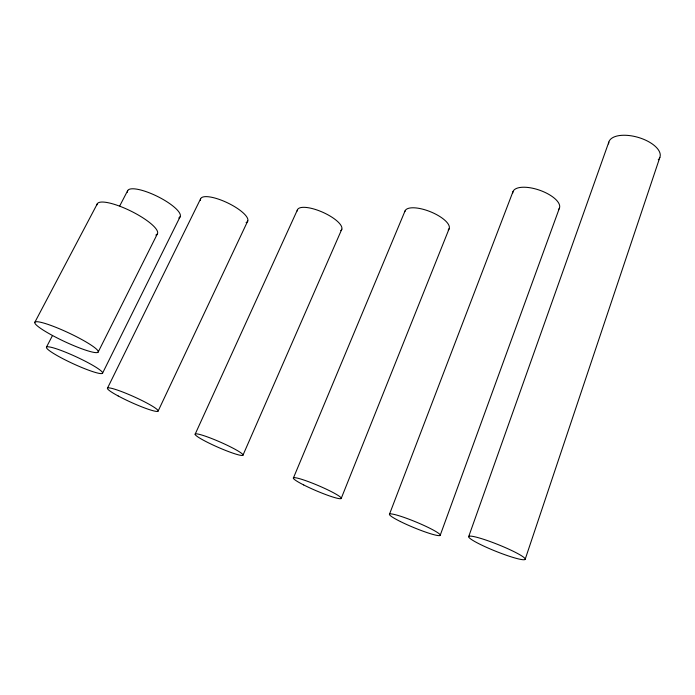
<?xml version="1.0" encoding="UTF-8"?>
<svg xmlns="http://www.w3.org/2000/svg" width="695" height="695" viewBox="0 0 695 695"><rect width="100%" height="100%" fill="white"/><g stroke="black" fill="none" stroke-linecap="round" stroke-linejoin="round"><path stroke-width="1.04" d="M525.159 559.345A30.45 3.536 21.9 0 0 484.398 539.555A30.45 3.536 21.9 0 0 481.253 544.889A30.45 3.536 21.9 0 0 525.159 559.345L659.842 157.417M468.656 536.696L608.82 142.119M440.256 535.15L559.545 207.753M389.461 514.291L512.971 191.672M341.271 498.289L449.239 228.455M293.394 478.021L405.037 210.959M242.946 455.234A26.123 2.823 23.7 0 0 208.83 437.433A26.123 2.823 23.7 0 0 205.468 441.299A26.123 2.823 23.7 0 0 242.946 455.234L341.81 229.211M195.147 434.193L297.443 209.829M158.173 410.988L247.776 220.949M107.456 388.244L200.647 198.727M102.565 373.163A30.928 3.779 24.8 0 0 61.959 350.784A30.928 3.779 24.8 0 0 58.953 356.596A30.928 3.779 24.8 0 0 102.565 373.163L180.127 216.736M98.177 352.061A35.002 4.795 25.1 0 0 52.907 326.172A35.002 4.795 25.1 0 0 48.45 333.253A35.002 4.795 25.1 0 0 98.177 352.061L157.383 233.85M46.461 347.144L52.446 335.607M119.766 205.859L127.75 190.482M34.88 322.219L97.387 203.652M608.585 143.908A26.645 12.675 16.1 0 1 637.602 137.219A26.645 12.675 16.1 0 1 659.442 158.243M658.921 159.025A26.645 12.675 16.1 0 1 658.269 159.754M558.902 209.082A24.638 10.225 19.3 0 1 558.415 209.673M512.719 193.114A24.638 10.225 19.3 0 1 538.503 189.831A24.638 10.225 19.3 0 1 559.284 208.439M404.872 211.567A23.769 8.748 22 0 1 431.517 212.192A23.769 8.748 22 0 1 448.197 230.045M297.243 210.985A24.221 8.01 24.1 0 1 323.062 212.401A24.221 8.01 24.1 0 1 340.802 230.627M200.508 200.508A26.062 7.836 25.6 0 1 227.891 203.018A26.062 7.836 25.6 0 1 246.099 222.591M127.463 192.263A29.303 8.079 26.4 0 1 157.782 196.589A29.303 8.079 26.4 0 1 178.771 217.969M97.031 204.834A33.595 8.496 26.4 0 1 132.788 212.027A33.595 8.496 26.4 0 1 155.819 235.066M400.398 521.537A27.47 3.006 22.5 0 0 440.17 535.35A27.47 3.006 22.5 0 0 403.977 517.384A27.47 3.006 22.5 0 0 400.398 521.537M303.689 484.945A26.002 2.78 23.1 0 0 341.193 498.471A26.002 2.78 23.1 0 0 307.094 481.157A26.002 2.78 23.1 0 0 303.689 484.945M118.141 395.942A27.8 3.136 24.3 0 0 158.069 411.188A27.8 3.136 24.3 0 0 122.198 391.815A27.8 3.136 24.3 0 0 118.141 395.942"/></g></svg>
